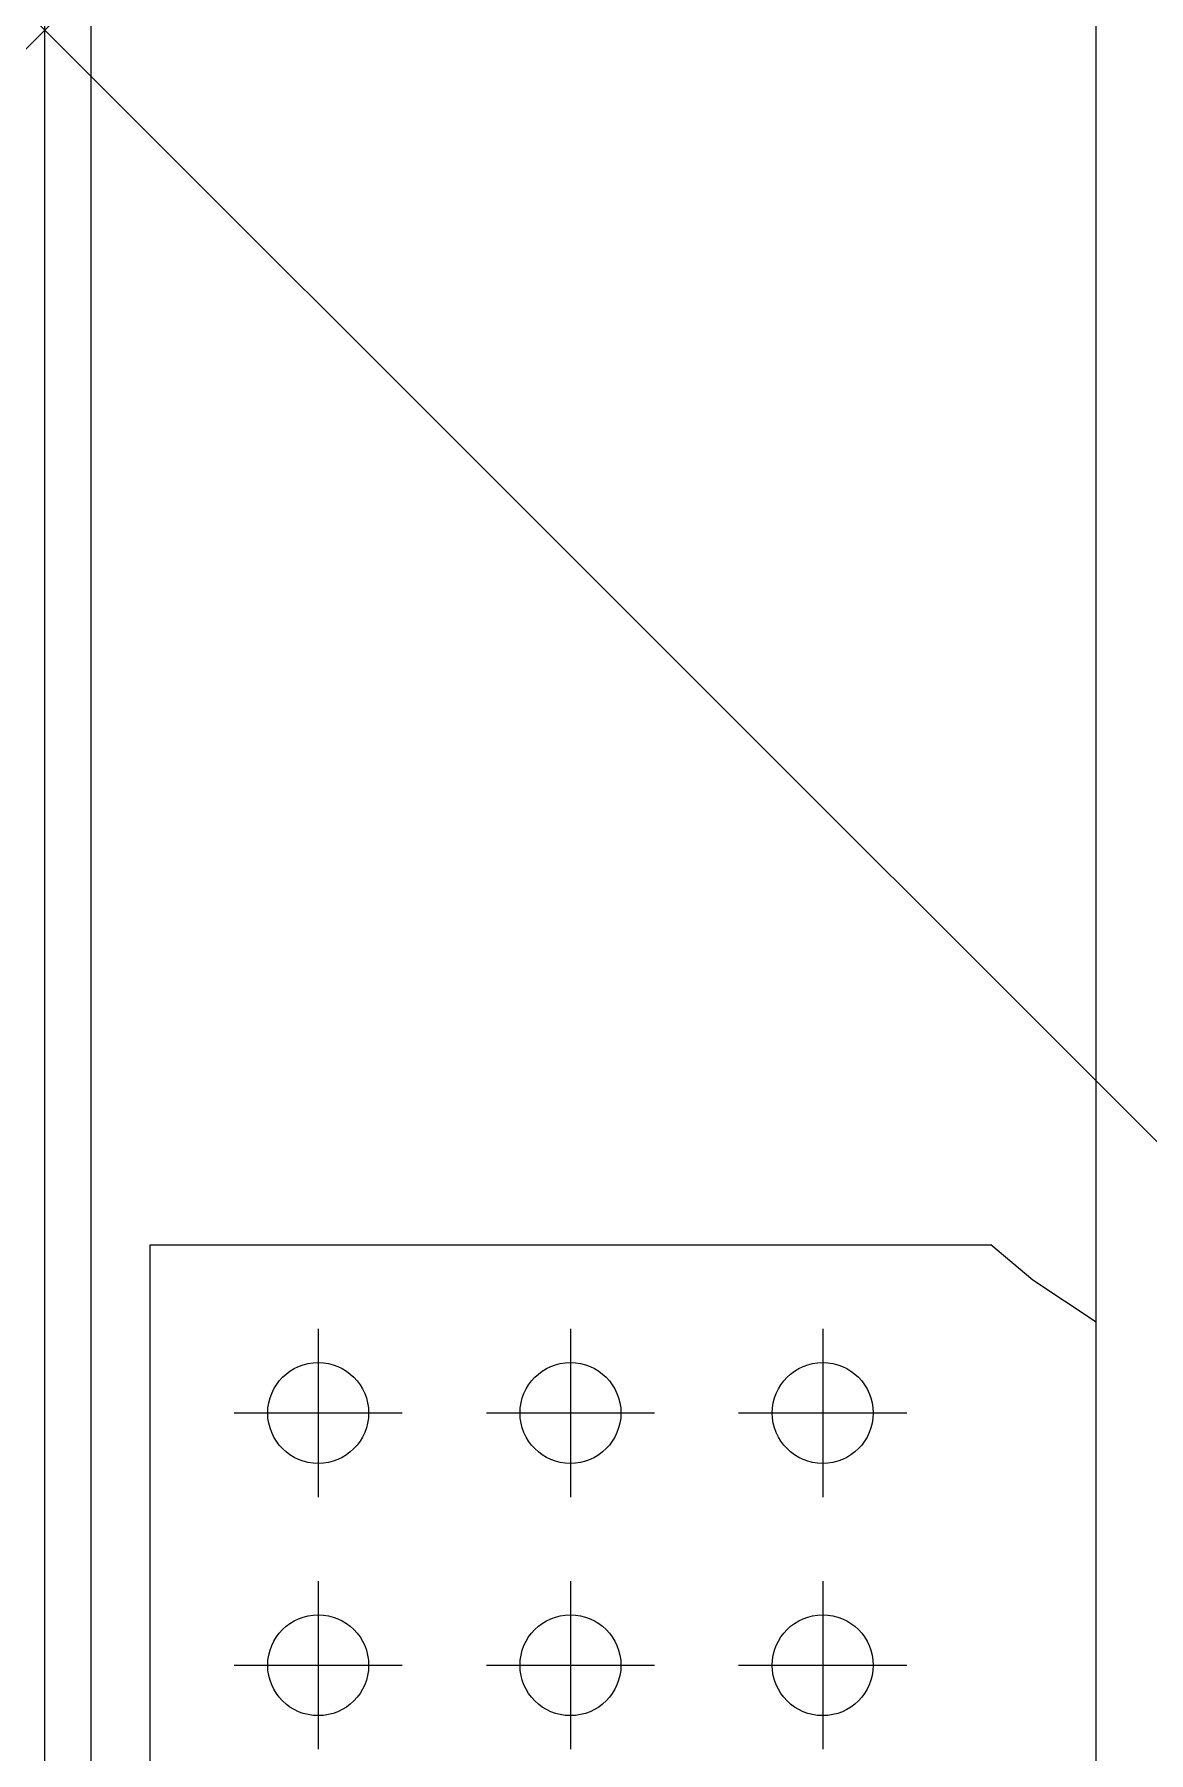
# Model space of a CAD drawing. Extents: x -668440 to 1010955, y -1678500 to 210463.
# Drawn here: x -628034 to -625384, y -736751 to -732663 of the extents above; entities that cross this region are included whole.
import ezdxf

# ---------------------------------------------------------------- set-up
doc = ezdxf.new("R2010")
doc.units = 0
doc.header["$MEASUREMENT"] = 0
doc.linetypes.add('CENTER', pattern=[2, 1.25, -0.25, 0.25, -0.25])
doc.layers.get('0').update_dxf_attribs({"color": 3, "linetype": 'CONTINUOUS'})
doc.layers.get('Defpoints').update_dxf_attribs({"color": 251, "linetype": 'CONTINUOUS'})
for name, color, linetype in [('Sボルト', 2, 'CONTINUOUS'), ('S大梁', 4, 'CONTINUOUS'), ('S柱', 4, 'CONTINUOUS'), ('S金物', 6, 'CONTINUOUS'), ('通り芯', 3, 'CENTER')]:
    doc.layers.add(name, color=color, linetype=linetype)

# ---------------------------------------------------------------- blocks, each defined once
blk = doc.blocks.new('b00')
blk.add_line((-21117, 33795), (-21117, 34605))
blk = doc.blocks.new('剛接合部C1Y')
at = {"layer": 'Defpoints'}
for p, q in [((-230770.77238, -376990), (-228970.77238, -378790)), ((-228970.77238, -376990), (-230770.77238, -378790))]:
    blk.add_line(p, q, dxfattribs=at)
at = {"layer": 'Sボルト'}
for p, q in [((-229805.77238, -378199, -20), (-229805.77238, -378239, -20)), ((-229745.77238, -378199, -20), (-229745.77238, -378239, -20)), ((-229685.77238, -378199, -20), (-229685.77238, -378239, -20)), ((-229825.77238, -378219, -20), (-229785.77238, -378219, -20)), ((-229805.77238, -378219, 20), (-229805.77238, -378219, -60)), ((-229765.77238, -378219, -20), (-229725.77238, -378219, -20)), ((-229745.77238, -378219, 20), (-229745.77238, -378219, -60)), ((-229705.77238, -378219, -20), (-229665.77238, -378219, -20)), ((-229685.77238, -378219, 20), (-229685.77238, -378219, -60)), ((-229805.77238, -378259, -20), (-229805.77238, -378299, -20)), ((-229745.77238, -378259, -20), (-229745.77238, -378299, -20)), ((-229685.77238, -378259, -20), (-229685.77238, -378299, -20)), ((-229825.77238, -378279, -20), (-229785.77238, -378279, -20)), ((-229805.77238, -378279, 20), (-229805.77238, -378279, -60)), ((-229765.77238, -378279, -20), (-229725.77238, -378279, -20)), ((-229745.77238, -378279, 20), (-229745.77238, -378279, -60)), ((-229705.77238, -378279, -20), (-229665.77238, -378279, -20)), ((-229685.77238, -378279, 20), (-229685.77238, -378279, -60))]:
    blk.add_line(p, q, dxfattribs=at)
at = {"layer": 'S柱'}
blk.add_line((-229620.77238, -378790), (-229620.77238, -376990), dxfattribs=at)
at = {"layer": 'S金物'}
for p, q in [((-229845.77238, -378319), (-229845.77238, -378179)), ((-229845.77238, -378179), (-229645.77238, -378179)), ((-229635.77238, -378187.43335), (-229645.77238, -378179)), ((-229620.77238, -378197.40111), (-229635.77238, -378187.43335))]:
    blk.add_line(p, q, dxfattribs=at)
for centre in [(-229805.77238, -378219), (-229745.77238, -378219), (-229685.77238, -378219), (-229805.77238, -378279), (-229745.77238, -378279), (-229685.77238, -378279)]:
    blk.add_circle(centre, 12, dxfattribs=at)
at = {"layer": '通り芯', "linetype": 'CENTER', "ltscale": 1800}
blk.add_line((-229870.77238, -379923.33343), (-229870.77238, -376990), dxfattribs=at)
at = {"layer": 'S大梁'}
blk.add_blockref('b00', (-208742.77238, -412246), dxfattribs=at)

msp = doc.modelspace()

# ---------------------------------------------------------------- block references
at = {"xscale": 10, "yscale": 10, "zscale": 10}
msp.add_blockref('剛接合部C1Y', (1670698.6842, 3046247.35843, 5600), dxfattribs=at)

doc.saveas('drawing.dxf')
